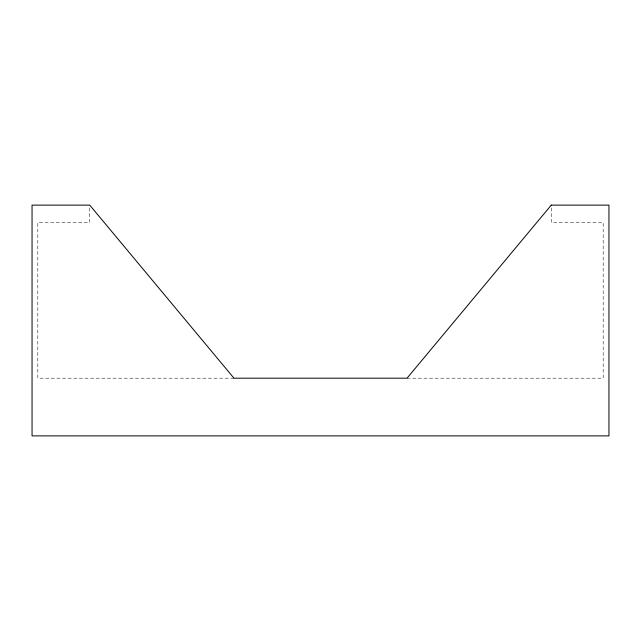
<?xml version="1.0" encoding="UTF-8"?>
<svg xmlns="http://www.w3.org/2000/svg" width="641" height="641" viewBox="0 0 641 641"><rect width="100%" height="100%" fill="white"/><g stroke="black" fill="none" stroke-linecap="round" stroke-linejoin="round"><path stroke-width="0.48" stroke-dasharray="3.21 2.4" d="M233.965 378.19L37.819 378.19L37.819 222.427L89.74 222.427L89.74 206.082M407.035 378.19L603.181 378.19L603.181 222.427L551.26 222.427L551.26 205.12"/><path stroke-width="0.96" d="M551.26 205.12L407.035 378.19L233.965 378.19L89.74 205.12L32.05 205.12L32.05 435.88L608.95 435.88L608.95 205.12L551.26 205.12"/></g></svg>
